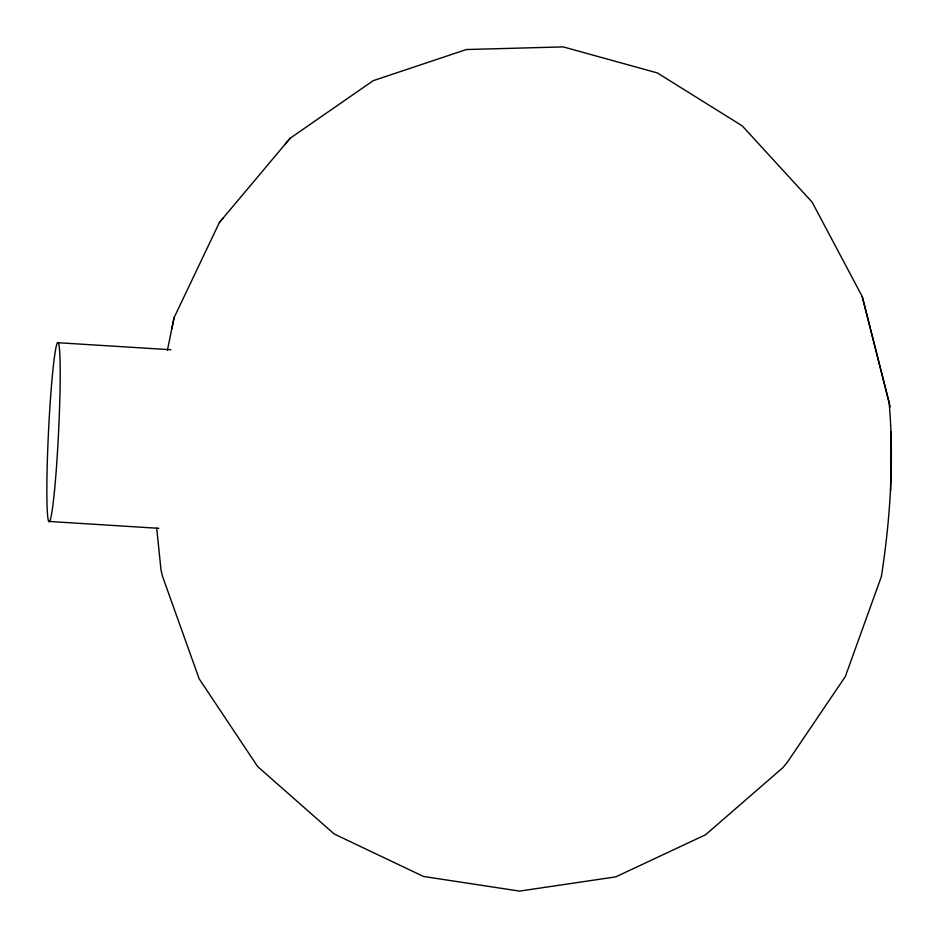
<?xml version="1.0" encoding="UTF-8"?>
<svg xmlns="http://www.w3.org/2000/svg" width="938" height="938" viewBox="0 0 938 938"><rect width="100%" height="100%" fill="white"/><g stroke="black" fill="none" stroke-linecap="round" stroke-linejoin="round"><path stroke-width="1.41" d="M156.705 528.141L161.019 570.116L162.602 576.577L199.126 678.749L257.645 766.545L334.186 833.988L423.507 876.467L519.546 891.1L615.738 876.878L705.54 834.785L782.831 767.683L787.24 762.383L845.337 676.544L881.392 576.471C890.232 519.183 894.207 460.265 889.118 402.531L862.221 296.502L812.132 202.151L742.263 125.891L657.374 72.941L563.269 46.9L466.338 49.538L373.195 80.68L290.194 138.203L219.386 222.505L174.105 317.63L171.736 328.828M890.608 490.703L891.1 431.926M167.433 350.12L174.105 317.63M219.386 222.505L222.974 218.191M285.293 144.089L290.194 138.203M57.453 342.687L170.833 349.733M49.585 521.493L158.815 528.329M890.174 406.869L862.221 296.502M54.533 490.293A89.79 5.042 -87.2 0 0 58.719 343.894A89.79 5.042 -87.2 0 0 47.31 462.082A89.79 5.042 -87.2 0 0 54.533 490.293"/></g></svg>
